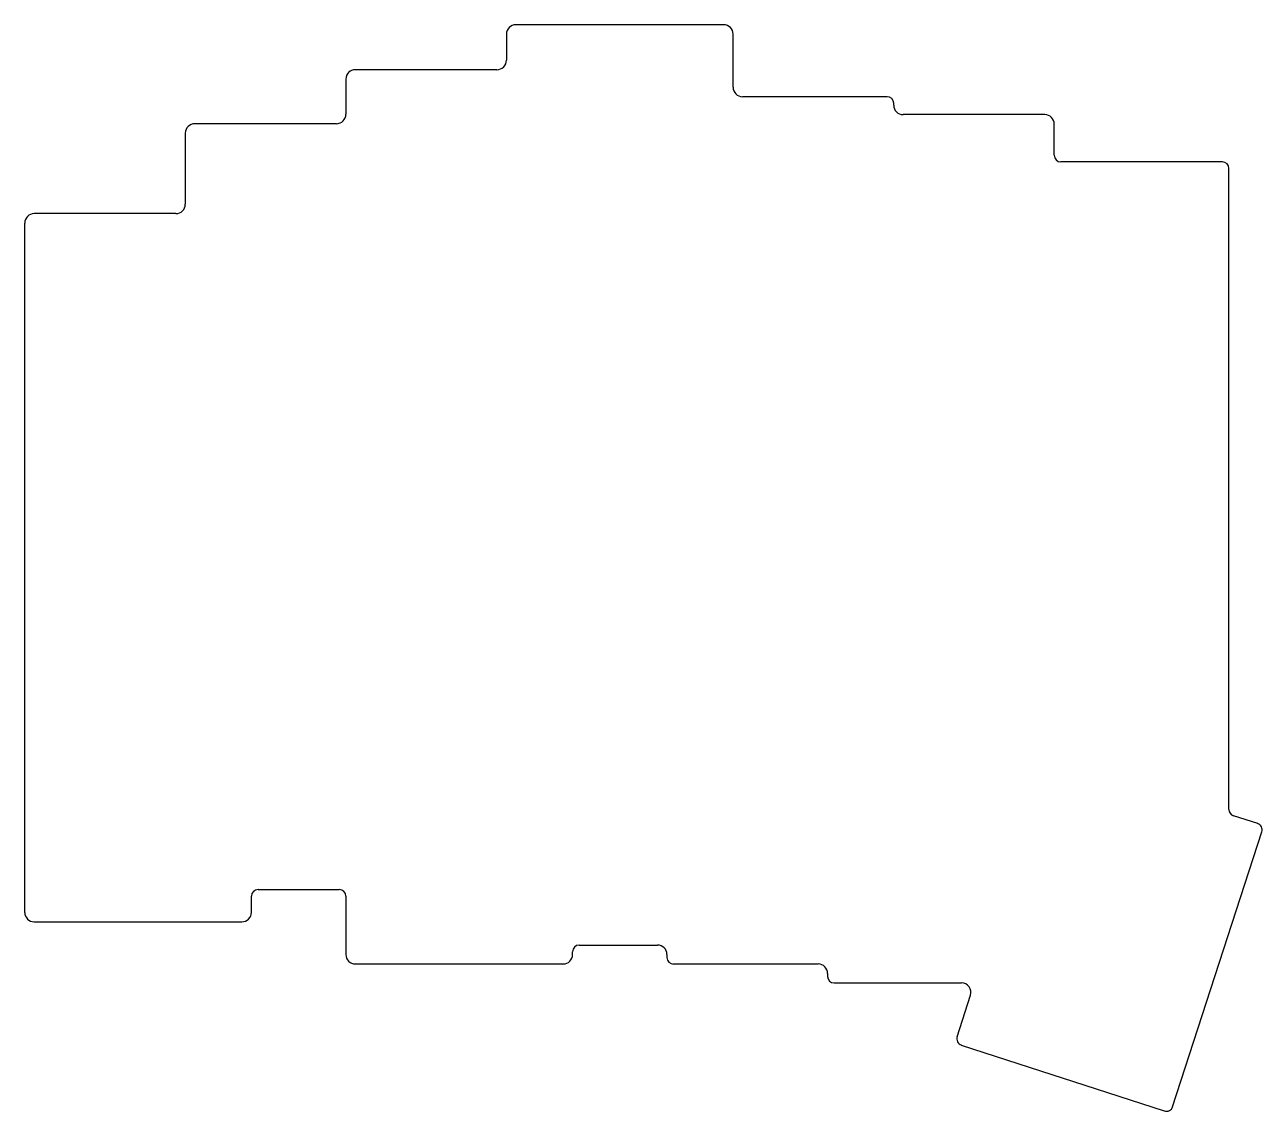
# Model space of a CAD drawing. Header units: millimetres. Extents: x 88 to 219, y -132 to -17.
import ezdxf

# ---------------------------------------------------------------- set-up
doc = ezdxf.new("R2010")
doc.units = ezdxf.units.MM

msp = doc.modelspace()

# ---------------------------------------------------------------- linework, layer by layer
for p, q in [((162, -17), (140, -17)), ((139, -18), (139, -20.76)), ((163, -23.62), (163, -18)), ((138, -21.76), (123, -21.76)), ((122, -22.76), (122, -26.48)), ((179.3, -24.62), (164, -24.62)), ((180, -25.52), (180, -25.32)), ((121, -27.48), (106, -27.48)), ((196, -26.52), (181, -26.52)), ((105, -28.48), (105, -36)), ((197, -30.82), (197, -27.52)), ((214.8, -31.52), (197.7, -31.52)), ((215.5, -100.1), (215.5, -32.22)), ((104, -37), (89, -37)), ((88, -111), (88, -38)), ((218.54, -101.6), (215.98, -100.77)), ((209.53, -131.58), (218.99, -102.48)), ((112.7, -108.58), (121.3, -108.58)), ((112, -111), (112, -109.28)), ((122, -109.28), (122, -115.47)), ((89, -112), (111, -112)), ((146, -115.47), (146, -115.17)), ((146.7, -114.47), (155, -114.47)), ((123, -116.47), (145, -116.47)), ((156, -115.47), (156, -115.78)), ((156.7, -116.47), (172, -116.47)), ((173, -117.47), (173, -117.78)), ((173.7, -118.47), (187.18, -118.47)), ((186.71, -124.17), (188.13, -119.78)), ((188.13, -119.78), (188.13, -119.78)), ((187.16, -125.05), (208.65, -132.03))]:
    msp.add_line(p, q)
for centre, radius, start, end in [((140, -18), 1, 90, 180), ((162, -18), 1, 0, 90), ((138, -20.76), 1, 270, 0), ((123, -22.76), 1, 90, 180), ((164, -23.62), 1, 180, 270), ((179.3, -25.32), 0.7, 0, 90), ((181, -25.52), 1, 180, 270), ((106, -28.48), 1, 90, 180), ((121, -26.48), 1, 270, 0), ((196, -27.52), 1, 0, 90), ((197.7, -30.82), 0.7, 180, 270), ((214.8, -32.22), 0.7, 0, 90), ((104, -36), 1, 270, 0), ((89, -38), 1, 90, 180), ((216.2, -100.1), 0.7, 180, 252), ((218.32, -102.26), 0.7, 342, 72), ((112.7, -109.28), 0.7, 90, 180), ((121.3, -109.28), 0.7, 0, 90), ((89, -111), 1, 180, 270), ((111, -111), 1, 270, 0), ((146.7, -115.17), 0.7, 90, 180), ((155, -115.47), 1, 0, 90), ((123, -115.47), 1, 180, 270), ((145, -115.47), 1, 270, 0), ((156.7, -115.78), 0.7, 180, 270), ((172, -117.47), 1, 0, 90), ((173.7, -117.78), 0.7, 180, 270), ((187.18, -119.47), 1, 342.0256, 90), ((187.38, -124.38), 0.7, 162, 252), ((208.87, -131.37), 0.7, 252, 342)]:
    msp.add_arc(centre, radius, start, end)

doc.saveas('drawing.dxf')
